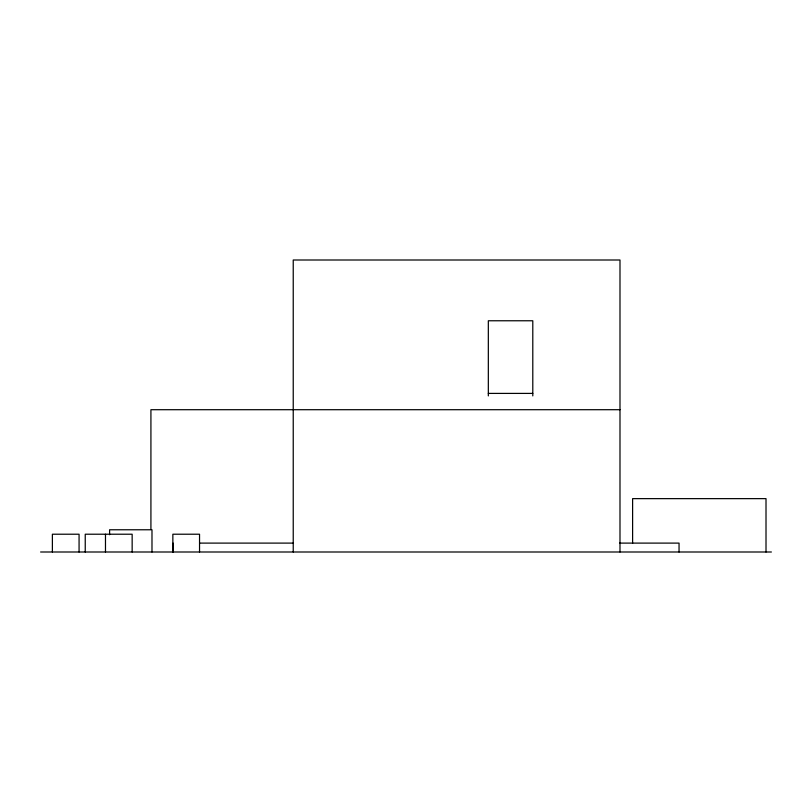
<?xml version="1.0" encoding="UTF-8"?>
<svg xmlns="http://www.w3.org/2000/svg" width="812" height="812" viewBox="0 0 812 812"><rect width="100%" height="100%" fill="white"/><g stroke="black" fill="none" stroke-linecap="round" stroke-linejoin="round"><path stroke-width="1.22" d="M488.327 393.404L532.794 393.404M619.992 409.705L150.92 409.705L150.92 529.333M199.701 543.106L293.233 543.106M619.637 543.106L679.045 543.106L679.045 551.998M40.6 551.998L771.4 551.998M766.01 551.998L766.01 498.639L632.609 498.639L632.609 543.309M619.992 551.998L619.992 260.002L293.233 260.002L293.233 551.998M532.794 395.911L532.794 320.77L488.327 320.77L488.327 395.911M199.539 551.998L199.539 534.215L172.855 534.215L172.855 551.998M173.159 543.106L173.159 551.998M151.986 551.998L151.986 529.769L109.6 529.769L109.6 534.712M132.153 551.998L132.153 534.215L85.24 534.215L85.24 551.998M105.479 534.215L105.479 551.998M79.069 551.998L79.069 534.215L52.384 534.215L52.384 551.998"/></g></svg>
